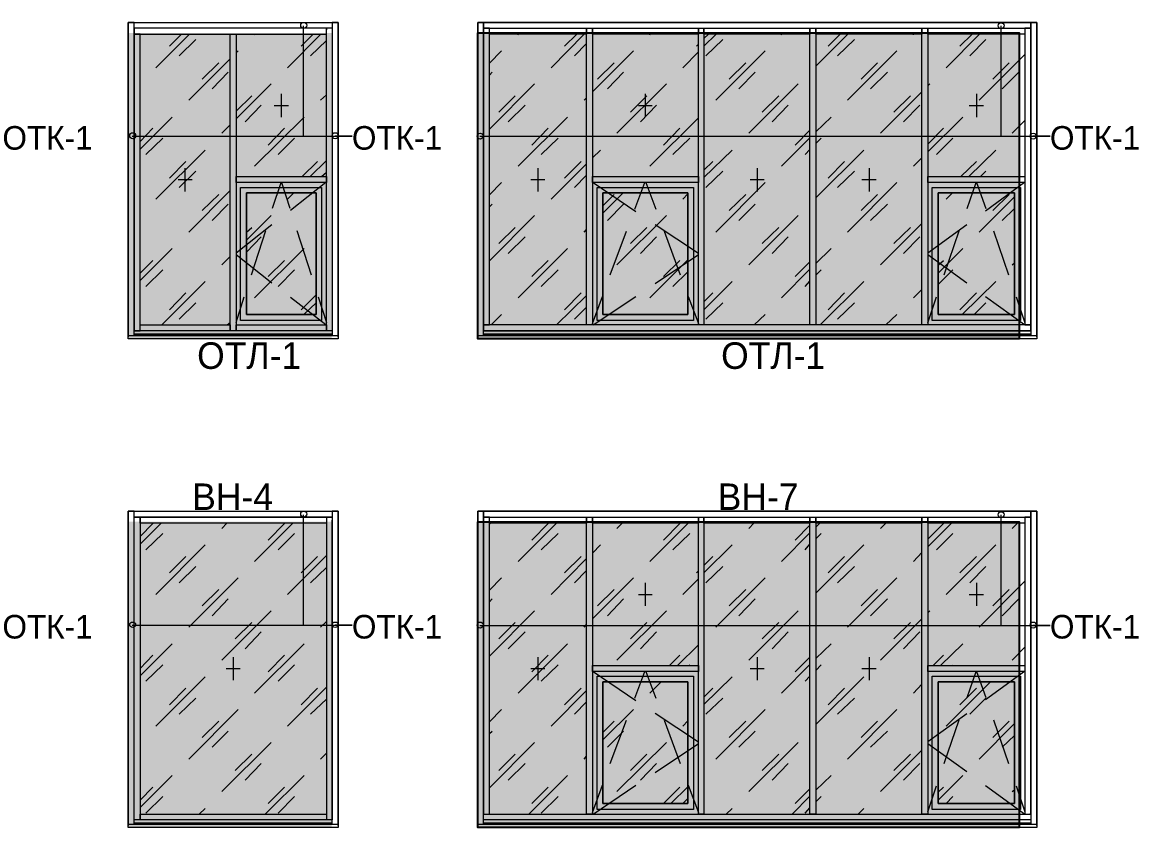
# Model space of a CAD drawing. Header units: millimetres. Extents: x 2294 to 908349, y -83289 to 219220.
# Drawn here: x 357830 to 367756, y 72010 to 79153 of the extents above; entities that cross this region are included whole.
import ezdxf

# ---------------------------------------------------------------- set-up
doc = ezdxf.new("R2010")
doc.units = ezdxf.units.MM
doc.layers.add('PDF _Геометрия', color=7, linetype='Continuous')
doc.layers.add('PDF _Текст', color=7, linetype='Continuous')

msp = doc.modelspace()

# ---------------------------------------------------------------- hatches: boundary and pattern name
at = {"transparency": 33554551}
h = msp.add_hatch(color=3, dxfattribs=at)
h.dxf.hatch_style = 1
h.paths.add_polyline_path([(358773.3, 79059.6), (360572.4, 79059.6), (360572.4, 76346.2), (358773.3, 76346.2)])
h = msp.add_hatch(color=3, dxfattribs=at)
h.dxf.hatch_style = 1
h.paths.add_polyline_path([(361868.4, 79059.6), (366668.7, 79059.6), (366668.7, 76346.2), (361868.4, 76346.2)])
h = msp.add_hatch(color=3, dxfattribs=at)
h.dxf.hatch_style = 1
h.paths.add_polyline_path([(358773.3, 74723), (360572.4, 74723), (360572.4, 72009.6), (358773.3, 72009.6)])
h = msp.add_hatch(color=3, dxfattribs=at)
h.dxf.hatch_style = 1
h.paths.add_polyline_path([(361868.4, 74723), (366668.7, 74723), (366668.7, 72009.6), (361868.4, 72009.6)])

# ---------------------------------------------------------------- linework, layer by layer
for points in [[(361868.4, 79059.6), (366668.7, 79059.6), (366668.7, 76346.2), (361868.4, 76346.2)], [(361868.4, 74723), (366668.7, 74723), (366668.7, 72009.6), (361868.4, 72009.6)]]:
    msp.add_lwpolyline(points, close=True)
at = {"layer": 'PDF _Геометрия', "lineweight": 9}
for points in [[(358821.4, 76372.5), (358821.4, 76442.4), (358821.4, 77758.3), (358821.4, 76416.2), (358873.9, 76416.2), (358873.9, 77758.3), (358873.9, 79047.9), (358821.4, 79047.9), (358821.4, 77758.3), (358821.4, 79074.1), (358821.4, 79152.8), (358768.9, 79152.8), (358768.9, 79074.1), (358768.9, 77758.3), (358768.9, 76442.4), (358768.9, 76363.7), (358768.9, 79152.8), (360631.2, 79152.8), (360631.2, 76363.7), (360631.2, 76442.4), (360631.2, 77758.3), (360631.2, 79074.1), (360631.2, 79152.8), (360578.8, 79152.8), (360578.8, 79074.1), (360578.8, 77758.3), (360578.8, 76416.2), (360526.3, 76416.2), (360526.3, 77758.3), (360526.3, 79074.1)], [(360320.9, 79122.2), (360320.9, 78142.9), (360753.6, 78142.9), (360605, 78142.9)], [(361920.8, 76372.5), (361920.8, 76442.4), (361920.8, 77758.3), (361920.8, 79074.1), (361920.8, 79152.8), (361920.8, 79100.3), (361920.8, 77758.3), (361920.8, 76468.6), (361973.3, 76468.6), (361973.3, 77758.3), (361973.3, 79100.3), (361920.8, 79100.3), (361947.1, 79100.3), (362860.7, 79100.3), (363848.7, 79100.3), (364841.1, 79100.3), (365833.4, 79100.3), (366747.1, 79100.3), (366773.3, 79100.3), (366773.3, 79152.8), (366747.1, 79152.8), (365833.4, 79152.8), (364841.1, 79152.8), (363848.7, 79152.8), (362860.7, 79152.8), (361947.1, 79152.8), (361920.8, 79152.8), (361868.4, 79152.8), (361868.4, 79074.1), (361868.4, 77758.3), (361868.4, 76442.4), (361868.4, 76363.7), (361868.4, 79152.8), (366825.8, 79152.8), (366825.8, 76363.7), (366825.8, 76442.4), (366825.8, 77758.3), (366825.8, 79074.1), (366825.8, 79152.8), (366773.3, 79152.8), (366773.3, 79074.1), (366773.3, 77758.3), (366773.3, 79100.3), (366720.8, 79100.3), (366720.8, 77758.3), (366720.8, 76468.6), (366773.3, 76468.6), (366747.1, 76468.6), (365833.4, 76468.6), (364841.1, 76468.6), (363848.7, 76468.6), (362860.7, 76468.6), (361947.1, 76468.6), (361920.8, 76468.6), (361920.8, 76416.2), (361947.1, 76416.2), (362860.7, 76416.2), (363848.7, 76416.2), (364841.1, 76416.2), (365833.4, 76416.2), (366747.1, 76416.2), (366773.3, 76416.2), (366773.3, 76468.6), (366773.3, 77758.3), (366773.3, 76442.4), (366773.3, 76372.5)], [(366506.6, 79122.2), (366506.6, 78142.9), (366943.8, 78142.9), (366790.8, 78142.9)], [(359013.7, 78750.6), (359311, 79047.9)], [(359136.2, 78942.9), (359241.1, 79047.9)], [(359888.1, 79043.5), (359892.4, 79047.9)], [(360181, 78750.6), (360478.2, 79047.9)], [(360303.4, 78942.9), (360408.3, 79047.9)], [(360526.3, 79100.3), (360526.3, 79087.2)], [(360578.8, 79074.1), (360578.8, 77758.3), (360578.8, 76442.4), (360578.8, 76372.5)], [(362226.9, 79043.5), (362231.2, 79047.9)], [(362519.8, 78750.6), (362812.6, 79047.9)], [(362637.8, 78942.9), (362747.1, 79047.9)], [(363394.1, 79043.5), (363398.4, 79047.9)], [(363874.9, 78942.9), (363984.2, 79047.9)], [(363874.9, 79008.5), (363914.3, 79047.9)], [(364561.3, 79043.5), (364565.6, 79047.9)], [(364867.3, 78763.7), (365151.4, 79047.9)], [(364976.6, 78942.9), (365081.5, 79047.9)], [(365732.9, 79043.5), (365732.9, 79047.9)], [(366021.4, 78750.6), (366318.6, 79047.9)], [(366143.8, 78942.9), (366253.1, 79047.9)], [(359219.2, 78855.5), (359367.8, 78999.8)], [(360386.4, 78855.5), (360526.3, 78991)], [(362725.2, 78855.5), (362834.5, 78964.8)], [(363809.4, 78942.9), (363826.9, 78960.4)], [(363892.4, 78855.5), (364041.1, 78999.8)], [(365059.6, 78855.5), (365208.3, 78999.8)], [(366231.2, 78855.5), (366375.5, 78999.8)], [(359306.6, 78462.1), (359673.9, 78829.3)], [(359726.3, 78881.7), (359743.8, 78899.2)], [(361973.3, 78789.9), (362078.2, 78899.2)], [(362887, 78536.4), (363249.8, 78899.2)], [(363687, 78750.6), (363826.9, 78890.5)], [(363979.9, 78462.1), (364417, 78899.2)], [(365147.1, 78462.1), (365584.2, 78899.2)], [(366314.3, 78462.1), (366720.8, 78868.6)], [(359424.7, 78650.1), (359573.3, 78794.3)], [(359512.1, 78562.6), (359656.4, 78711.3)], [(361973.3, 78685), (361995.2, 78711.3)], [(362930.7, 78650.1), (363079.3, 78794.3)], [(363018.1, 78562.6), (363162.4, 78711.3)], [(364097.9, 78650.1), (364246.5, 78794.3)], [(364185.3, 78562.6), (364329.6, 78711.3)], [(365269.5, 78650.1), (365413.7, 78794.3)], [(365352.5, 78562.6), (365501.2, 78711.3)], [(366436.7, 78650.1), (366580.9, 78794.3)], [(366519.7, 78562.6), (366668.4, 78711.3)], [(359726.3, 78296), (360036.7, 78606.3)], [(360124.1, 78518.9), (360124.1, 78313.4)], [(361973.3, 78204.2), (362371.1, 78606.3)], [(363101.2, 78169.2), (363542.7, 78606.3)], [(363354.7, 78518.9), (363354.7, 78313.4)], [(364272.8, 78169.2), (364709.9, 78606.3)], [(365440, 78169.2), (365807.2, 78536.4)], [(365859.6, 78588.9), (365877.1, 78606.3)], [(366292.4, 78518.9), (366292.4, 78313.4)], [(359726.3, 78365.9), (359866.2, 78501.4)], [(359805, 78269.7), (359949.3, 78418.4)], [(360062.9, 78414), (360189.7, 78414)], [(360473.9, 78462.1), (360526.3, 78510.2)], [(362056.4, 78357.2), (362200.6, 78501.4)], [(362139.4, 78269.7), (362288.1, 78418.4)], [(362812.6, 78462.1), (362834.5, 78483.9)], [(363223.6, 78357.2), (363367.8, 78501.4)], [(363293.5, 78414), (363415.9, 78414)], [(363311, 78269.7), (363455.3, 78418.4)], [(364390.8, 78357.2), (364539.4, 78501.4)], [(364478.2, 78269.7), (364622.5, 78418.4)], [(365558, 78357.2), (365706.6, 78501.4)], [(365645.4, 78269.7), (365789.7, 78418.4)], [(366226.8, 78414), (366353.6, 78414)], [(358873.9, 78029.3), (359158, 78313.4)], [(359599.5, 78169.2), (359673.9, 78243.5)], [(359888.1, 77876.3), (360329.6, 78313.4)], [(362226.9, 77876.3), (362664, 78313.4)], [(363394.1, 77876.3), (363826.9, 78304.7)], [(364867.3, 78182.3), (365002.8, 78313.4)], [(365859.6, 78003.1), (366170, 78313.4)], [(366607.2, 78169.2), (366720.8, 78282.8)], [(358803.9, 78142.9), (360753.6, 78142.9)], [(358873.9, 78094.9), (358987.5, 78212.9)], [(358926.3, 77981.2), (359075, 78125.5)], [(360010.5, 78064.3), (360154.7, 78212.9)], [(360097.9, 77981.2), (360242.2, 78125.5)], [(361885.9, 78142.9), (366943.8, 78142.9)], [(362349.3, 78064.3), (362493.5, 78212.9)], [(362432.3, 77981.2), (362581, 78125.5)], [(363516.5, 78064.3), (363660.7, 78212.9)], [(363599.5, 77981.2), (363748.2, 78125.5)], [(364561.3, 77876.3), (364814.8, 78129.8)], [(364683.7, 78064.3), (364814.8, 78195.4)], [(364867.3, 78077.4), (364915.4, 78125.5)], [(365859.6, 78073), (365999.5, 78212.9)], [(365938.3, 77981.2), (366082.6, 78125.5)], [(359013.7, 77583.4), (359450.9, 78020.5)], [(362887, 77950.6), (362956.9, 78020.5)], [(363874.9, 77775.7), (364124.1, 78020.5)], [(364771.1, 77981.2), (364814.8, 78024.9)], [(364867.3, 77596.5), (365291.3, 78020.5)], [(366222.5, 77784.5), (366462.9, 78020.5)], [(359136.2, 77771.4), (359280.4, 77920)], [(360312.1, 77784.5), (360447.6, 77920)], [(360382.1, 77784.5), (360526.3, 77928.7)], [(362637.8, 77771.4), (362786.4, 77920)], [(363874.9, 77841.3), (363953.6, 77920)], [(364976.6, 77771.4), (365120.8, 77920)], [(365732.9, 77876.3), (365807.2, 77950.6)], [(366152.5, 77784.5), (366292.4, 77920)], [(359219.2, 77688.3), (359367.8, 77832.6)], [(359271.7, 77858.8), (359271.7, 77653.3)], [(360482.6, 77784.5), (360526.3, 77823.8)], [(362401.7, 77858.8), (362401.7, 77653.3)], [(362519.8, 77583.4), (362834.5, 77898.1)], [(363892.4, 77688.3), (364041.1, 77832.6)], [(364347.1, 77858.8), (364347.1, 77653.3)], [(365059.6, 77688.3), (365208.3, 77832.6)], [(365339.4, 77858.8), (365339.4, 77653.3)], [(366327.4, 77784.5), (366375.5, 77832.6)], [(359210.5, 77758.3), (359337.2, 77758.3)], [(360049.8, 77504.7), (360124.1, 77732)], [(360128.5, 77732), (360202.8, 77504.7)], [(360521.9, 77732), (360207.2, 77482.8)], [(361973.3, 77622.7), (362078.2, 77732)], [(362340.5, 77758.3), (362462.9, 77758.3)], [(362725.2, 77688.3), (362834.5, 77797.6)], [(362891.3, 77732), (363271.7, 77474.1)], [(363262.9, 77496), (363350.4, 77732)], [(363359.1, 77732), (363446.5, 77496)], [(363818.1, 77784.5), (363826.9, 77788.9)], [(363979.9, 77290.5), (364417, 77732)], [(364285.9, 77758.3), (364408.3, 77758.3)], [(365147.1, 77290.5), (365584.2, 77732)], [(365273.8, 77758.3), (365400.6, 77758.3)], [(366209.4, 77500.3), (366288, 77732)], [(366292.4, 77732), (366375.5, 77500.3)], [(366716.5, 77732), (366371.1, 77478.5)], [(359306.6, 77290.5), (359673.9, 77662.1)], [(359424.7, 77482.8), (359573.3, 77627.1)], [(360181, 77583.4), (360237.8, 77640.2)], [(362978.8, 77461), (363158, 77640.2)], [(362978.8, 77526.6), (363079.3, 77627.1)], [(363687, 77583.4), (363730.7, 77631.5)], [(364097.9, 77482.8), (364246.5, 77627.1)], [(365269.5, 77482.8), (365413.7, 77627.1)], [(366021.4, 77583.4), (366078.2, 77640.2)], [(366436.7, 77482.8), (366580.9, 77627.1)], [(359512.1, 77395.4), (359656.4, 77539.7)], [(361973.3, 77517.8), (361995.2, 77539.7)], [(363018.1, 77395.4), (363162.4, 77539.7)], [(364185.3, 77395.4), (364329.6, 77539.7)], [(365352.5, 77395.4), (365501.2, 77539.7)], [(366314.3, 77290.5), (366629, 77605.2)], [(359818.1, 77220.5), (360036.7, 77439.1)], [(361973.3, 77036.9), (362371.1, 77439.1)], [(363101.2, 77002), (363542.7, 77439.1)], [(364272.8, 77002), (364709.9, 77439.1)], [(366519.7, 77395.4), (366629, 77500.3)], [(360041.1, 77356.1), (359726.3, 77106.9)], [(359818.1, 77290.5), (359866.2, 77334.2)], [(362056.4, 77189.9), (362200.6, 77334.2)], [(363223.6, 77189.9), (363367.8, 77334.2)], [(363442.2, 77360.4), (363826.9, 77106.9)], [(364390.8, 77189.9), (364539.4, 77334.2)], [(365440, 77002), (365807.2, 77369.2)], [(365558, 77189.9), (365706.6, 77334.2)], [(366205, 77356.1), (365859.6, 77106.9)], [(359818.1, 77115.6), (359949.3, 77251.1)], [(359861.8, 76914.5), (359988.6, 77308)], [(360264, 77308), (360390.8, 76914.5)], [(362139.4, 77102.5), (362288.1, 77251.1)], [(362812.6, 77290.5), (362834.5, 77316.7)], [(363044.3, 76914.5), (363188.6, 77299.2)], [(363311, 77102.5), (363455.3, 77251.1)], [(363520.8, 77299.2), (363665.1, 76914.5)], [(364478.2, 77102.5), (364622.5, 77251.1)], [(365645.4, 77102.5), (365789.7, 77251.1)], [(366003.9, 76914.5), (366139.4, 77303.6)], [(366441.1, 77303.6), (366576.6, 76914.5)], [(358873.9, 76862.1), (359158, 77146.2)], [(359888.1, 76709.1), (360329.6, 77146.2)], [(362226.9, 76709.1), (362664, 77146.2)], [(364867.3, 77015.1), (365002.8, 77146.2)], [(365951.4, 76927.7), (366170, 77146.2)], [(358873.9, 76927.7), (358987.5, 77041.3)], [(359599.5, 77002), (359673.9, 77076.3)], [(360041.1, 76840.2), (359726.3, 77089.4)], [(360010.5, 76897.1), (360154.7, 77041.3)], [(362349.3, 76897.1), (362493.5, 77041.3)], [(363394.1, 76709.1), (363730.7, 77045.7)], [(363442.2, 76835.8), (363826.9, 77093.8)], [(363516.5, 76897.1), (363660.7, 77041.3)], [(364683.7, 76897.1), (364814.8, 77028.2)], [(366205, 76840.2), (365859.6, 77089.4)], [(365951.4, 76997.6), (365999.5, 77041.3)], [(358926.3, 76809.6), (359075, 76958.3)], [(360097.9, 76809.6), (360242.2, 76958.3)], [(362432.3, 76809.6), (362581, 76958.3)], [(363599.5, 76809.6), (363730.7, 76940.8)], [(364561.3, 76709.1), (364814.8, 76962.6)], [(364867.3, 76910.2), (364915.4, 76958.3)], [(365951.4, 76827.1), (366082.6, 76958.3)], [(366607.2, 77002), (366629, 77019.5)], [(359066.2, 76468.6), (359450.9, 76853.3)], [(363874.9, 76604.2), (364124.1, 76853.3)], [(364771.1, 76809.6), (364814.8, 76857.7)], [(364906.6, 76468.6), (365291.3, 76853.3)], [(366165.6, 76560.4), (366462.9, 76853.3)], [(359136.2, 76604.2), (359280.4, 76752.8)], [(360303.4, 76604.2), (360434.5, 76735.3)], [(362567.8, 76468.6), (362834.5, 76730.9)], [(362637.8, 76604.2), (362786.4, 76752.8)], [(363874.9, 76674.1), (363953.6, 76752.8)], [(364976.6, 76604.2), (365120.8, 76752.8)], [(365732.9, 76709.1), (365807.2, 76783.4)], [(366143.8, 76604.2), (366292.4, 76752.8)], [(359219.2, 76521.1), (359367.8, 76665.4)], [(359726.3, 76490.5), (359796.3, 76717.8)], [(360521.9, 76468.6), (360207.2, 76713.4)], [(360325.2, 76560.4), (360434.5, 76665.4)], [(360452, 76717.8), (360526.3, 76490.5)], [(362887, 76481.8), (362974.4, 76722.2)], [(362891.3, 76468.6), (363271.7, 76722.2)], [(363735, 76722.2), (363826.9, 76481.8)], [(363892.4, 76521.1), (364041.1, 76665.4)], [(365059.6, 76521.1), (365208.3, 76665.4)], [(365859.6, 76486.1), (365938.3, 76717.8)], [(366270.6, 76560.4), (366375.5, 76665.4)], [(366716.5, 76468.6), (366371.1, 76717.8)], [(366642.1, 76717.8), (366720.8, 76486.1)], [(360430.1, 76560.4), (360434.5, 76564.8)], [(361986.4, 76468.6), (362078.2, 76560.4)], [(362725.2, 76521.1), (362834.5, 76626)], [(363245.4, 76560.4), (363249.8, 76560.4)], [(364320.8, 76468.6), (364417, 76560.4)], [(365488.1, 76468.6), (365584.2, 76560.4)], [(359647.6, 76468.6), (359673.9, 76490.5)], [(360631.2, 76376.8), (360631.2, 76372.5), (358768.9, 76372.5), (358768.9, 76376.8)], [(360631.2, 76372.5), (360631.2, 76346.2), (358768.9, 76346.2), (358768.9, 76372.5)], [(358768.9, 76350.6), (358768.9, 76355)], [(360578.8, 76416.2), (358821.4, 76416.2)], [(360578.8, 76385.6), (358821.4, 76385.6), (360578.8, 76385.6)], [(360578.8, 76385.6), (358821.4, 76385.6)], [(360631.2, 76355), (360631.2, 76350.6)], [(366825.8, 76376.8), (366825.8, 76372.5), (361868.4, 76372.5), (361868.4, 76376.8)], [(366825.8, 76372.5), (366825.8, 76346.2), (361868.4, 76346.2), (361868.4, 76372.5)], [(361868.4, 76350.6), (361868.4, 76355)], [(366773.3, 76416.2), (361920.8, 76416.2)], [(366773.3, 76385.6), (361920.8, 76385.6), (366773.3, 76385.6)], [(366773.3, 76385.6), (361920.8, 76385.6)], [(366825.8, 76355), (366825.8, 76350.6)], [(358821.4, 72035.9), (358821.4, 72105.8), (358821.4, 74737.5), (358821.4, 74816.2), (358768.9, 74816.2), (358768.9, 74737.5), (358768.9, 72105.8), (358768.9, 72027.1), (358768.9, 74816.2), (360631.2, 74816.2), (360631.2, 72027.1), (360631.2, 72105.8), (360631.2, 74737.5), (360631.2, 74816.2), (360578.8, 74816.2), (360578.8, 74737.5)], [(360578.8, 72079.6), (358821.4, 72079.6), (358821.4, 74737.5), (358821.4, 74763.7), (358873.9, 74763.7), (358873.9, 74737.5), (358873.9, 72079.6), (358821.4, 72079.6)], [(360320.9, 74785.6), (360320.9, 73806.3), (360753.6, 73806.3), (360605, 73806.3)], [(360526.3, 74763.7), (360578.8, 74763.7)], [(360526.3, 74763.7), (360526.3, 74737.5)], [(361920.8, 72035.9), (361920.8, 72105.8), (361920.8, 73421.6), (361920.8, 74737.5), (361920.8, 74816.2), (361920.8, 74763.7), (361920.8, 73421.6), (361920.8, 72127.7), (361973.3, 72127.7), (361973.3, 73421.6), (361973.3, 74763.7), (361920.8, 74763.7), (361947.1, 74763.7), (362860.7, 74763.7), (363848.7, 74763.7), (364841.1, 74763.7), (365833.4, 74763.7), (366747.1, 74763.7), (366773.3, 74763.7), (366773.3, 74816.2), (366747.1, 74816.2), (365833.4, 74816.2), (364841.1, 74816.2), (363848.7, 74816.2), (362860.7, 74816.2), (361947.1, 74816.2), (361920.8, 74816.2), (361868.4, 74816.2), (361868.4, 74737.5), (361868.4, 73421.6), (361868.4, 72105.8), (361868.4, 72027.1), (361868.4, 74816.2), (366825.8, 74816.2), (366825.8, 72027.1), (366825.8, 72105.8), (366825.8, 73421.6), (366825.8, 74737.5), (366825.8, 74816.2), (366773.3, 74816.2), (366773.3, 74737.5), (366773.3, 73421.6), (366773.3, 74763.7), (366720.8, 74763.7), (366720.8, 73421.6), (366720.8, 72127.7), (366773.3, 72127.7), (366773.3, 73421.6), (366773.3, 72105.8), (366773.3, 72035.9)], [(366506.6, 74785.6), (366506.6, 73802), (366943.8, 73802), (366790.8, 73802)], [(358873.9, 74523.3), (359061.8, 74711.3)], [(358873.9, 74593.2), (358987.5, 74706.9)], [(359599.5, 74663.2), (359643.3, 74711.3)], [(359888.1, 74370.3), (360229, 74711.3)], [(360010.5, 74558.3), (360154.7, 74706.9)], [(360526.3, 74737.5), (360526.3, 72079.6)], [(360578.8, 72035.9), (360578.8, 72105.8), (360578.8, 74737.5), (360578.8, 72079.6)], [(361973.3, 74702.5), (361982, 74711.3)], [(362226.9, 74370.3), (362567.8, 74711.3)], [(362349.3, 74558.3), (362493.5, 74706.9)], [(363101.2, 74663.2), (363149.3, 74711.3)], [(363394.1, 74370.3), (363735, 74711.3)], [(363516.5, 74558.3), (363660.7, 74706.9)], [(364272.8, 74663.2), (364316.5, 74711.3)], [(364683.7, 74558.3), (364814.8, 74693.8)], [(364867.3, 74676.3), (364902.3, 74711.3)], [(365440, 74663.2), (365488.1, 74711.3)], [(365859.6, 74501.4), (366069.5, 74711.3)], [(365859.6, 74567), (365999.5, 74706.9)], [(366607.2, 74663.2), (366655.3, 74711.3)], [(358926.3, 74475.2), (359075, 74619.5)], [(360097.9, 74475.2), (360242.2, 74619.5)], [(362432.3, 74475.2), (362581, 74619.5)], [(363599.5, 74475.2), (363748.2, 74619.5)], [(364561.3, 74370.3), (364814.8, 74623.8)], [(364867.3, 74571.4), (364915.4, 74619.5)], [(365938.3, 74475.2), (366082.6, 74619.5)], [(359013.7, 74077.4), (359450.9, 74518.9)], [(362887, 74444.6), (362956.9, 74518.9)], [(363874.9, 74269.7), (364124.1, 74518.9)], [(364771.1, 74475.2), (364814.8, 74523.3)], [(364867.3, 74090.5), (365291.3, 74518.9)], [(365732.9, 74370.3), (365807.2, 74449)], [(366021.4, 74077.4), (366462.9, 74518.9)], [(359136.2, 74269.7), (359280.4, 74414)], [(360181, 74077.4), (360526.3, 74422.7)], [(360303.4, 74269.7), (360447.6, 74414)], [(362519.8, 74077.4), (362834.5, 74396.5)], [(362637.8, 74269.7), (362786.4, 74414)], [(363874.9, 74335.3), (363953.6, 74414)], [(364976.6, 74269.7), (365120.8, 74414)], [(366143.8, 74269.7), (366292.4, 74414)], [(359219.2, 74182.3), (359367.8, 74326.6)], [(360386.4, 74182.3), (360526.3, 74317.8)], [(362725.2, 74182.3), (362834.5, 74291.6)], [(363809.4, 74269.7), (363826.9, 74287.2)], [(363892.4, 74182.3), (364041.1, 74326.6)], [(365059.6, 74182.3), (365208.3, 74326.6)], [(366231.2, 74182.3), (366375.5, 74326.6)], [(359306.6, 73788.9), (359743.8, 74226)], [(361973.3, 74116.7), (362078.2, 74226)], [(362887, 73863.2), (363249.8, 74226)], [(363354.7, 74182.3), (363354.7, 73976.8)], [(363687, 74077.4), (363826.9, 74217.3)], [(363979.9, 73788.9), (364417, 74226)], [(365147.1, 73788.9), (365584.2, 74226)], [(366292.4, 74182.3), (366292.4, 73976.8)], [(366314.3, 73788.9), (366720.8, 74195.4)], [(359424.7, 73976.8), (359573.3, 74121.1)], [(362930.7, 73976.8), (363079.3, 74121.1)], [(363293.5, 74077.4), (363415.9, 74077.4)], [(364097.9, 73976.8), (364246.5, 74121.1)], [(365269.5, 73976.8), (365413.7, 74121.1)], [(366226.8, 74077.4), (366353.6, 74077.4)], [(366436.7, 73976.8), (366580.9, 74121.1)], [(359512.1, 73889.4), (359656.4, 74038)], [(361973.3, 74011.8), (361995.2, 74038)], [(363018.1, 73889.4), (363162.4, 74038)], [(364185.3, 73889.4), (364329.6, 74038)], [(365352.5, 73889.4), (365501.2, 74038)], [(366519.7, 73889.4), (366668.4, 74038)], [(359599.5, 73496), (360036.7, 73933.1)], [(361973.3, 73530.9), (362371.1, 73933.1)], [(363101.2, 73496), (363542.7, 73933.1)], [(364272.8, 73496), (364709.9, 73933.1)], [(365440, 73496), (365807.2, 73863.2)], [(365859.6, 73915.6), (365877.1, 73933.1)], [(358803.9, 73806.3), (360753.6, 73806.3)], [(359717.6, 73683.9), (359866.2, 73828.2)], [(360473.9, 73788.9), (360526.3, 73836.9)], [(361885.9, 73802), (366943.8, 73802)], [(362056.4, 73683.9), (362200.6, 73828.2)], [(362812.6, 73788.9), (362834.5, 73810.7)], [(363223.6, 73683.9), (363367.8, 73828.2)], [(364390.8, 73683.9), (364539.4, 73828.2)], [(365558, 73683.9), (365706.6, 73828.2)], [(359805, 73596.5), (359949.3, 73745.1)], [(362139.4, 73596.5), (362288.1, 73745.1)], [(363311, 73596.5), (363455.3, 73745.1)], [(364478.2, 73596.5), (364622.5, 73745.1)], [(365645.4, 73596.5), (365789.7, 73745.1)], [(358873.9, 73356.1), (359158, 73640.2)], [(359888.1, 73203.1), (360329.6, 73640.2)], [(362226.9, 73203.1), (362664, 73640.2)], [(363638.9, 73447.9), (363826.9, 73631.5)], [(364867.3, 73509.1), (365002.8, 73640.2)], [(365973.3, 73447.9), (366170, 73640.2)], [(366607.2, 73496), (366720.8, 73609.6)], [(358873.9, 73421.6), (358987.5, 73539.7)], [(358926.3, 73308), (359075, 73452.3)], [(359700.1, 73522.2), (359700.1, 73316.7)], [(360010.5, 73391), (360154.7, 73539.7)], [(360097.9, 73308), (360242.2, 73452.3)], [(362349.3, 73391), (362493.5, 73539.7)], [(362401.7, 73522.2), (362401.7, 73316.7)], [(362432.3, 73308), (362581, 73452.3)], [(363568.9, 73447.9), (363660.7, 73539.7)], [(363739.4, 73447.9), (363748.2, 73452.3)], [(364347.1, 73522.2), (364347.1, 73316.7)], [(364561.3, 73203.1), (364814.8, 73456.6)], [(364683.7, 73391), (364814.8, 73522.2)], [(364867.3, 73404.2), (364915.4, 73452.3)], [(365339.4, 73522.2), (365339.4, 73316.7)], [(365907.7, 73447.9), (365999.5, 73539.7)], [(366078.2, 73447.9), (366082.6, 73452.3)], [(359638.9, 73421.6), (359761.3, 73421.6)], [(362340.5, 73421.6), (362462.9, 73421.6)], [(362891.3, 73395.4), (363271.7, 73137.5)], [(363262.9, 73159.4), (363350.4, 73395.4)], [(363359.1, 73395.4), (363446.5, 73159.4)], [(364285.9, 73421.6), (364408.3, 73421.6)], [(364771.1, 73308), (364814.8, 73351.7)], [(365273.8, 73421.6), (365400.6, 73421.6)], [(366209.4, 73163.7), (366288, 73395.4)], [(366292.4, 73395.4), (366375.5, 73163.7)], [(366716.5, 73395.4), (366371.1, 73141.9)], [(359013.7, 72910.2), (359450.9, 73347.3)], [(360181, 72910.2), (360526.3, 73255.5)], [(363394.1, 73203.1), (363494.6, 73303.6)], [(363874.9, 73102.5), (364124.1, 73347.3)], [(364867.3, 72923.3), (365291.3, 73347.3)], [(365732.9, 73203.1), (365807.2, 73281.8)], [(366021.4, 72910.2), (366414.8, 73303.6)], [(359136.2, 73098.2), (359280.4, 73246.8)], [(359219.2, 73015.1), (359367.8, 73159.4)], [(360303.4, 73098.2), (360447.6, 73246.8)], [(362519.8, 72910.2), (362834.5, 73224.9)], [(362637.8, 73098.2), (362786.4, 73246.8)], [(363874.9, 73168.1), (363953.6, 73246.8)], [(363892.4, 73015.1), (364041.1, 73159.4)], [(364976.6, 73098.2), (365120.8, 73246.8)], [(365059.6, 73015.1), (365208.3, 73159.4)], [(366143.8, 73098.2), (366292.4, 73246.8)], [(366231.2, 73015.1), (366375.5, 73159.4)], [(359306.6, 72617.3), (359743.8, 73058.8)], [(360386.4, 73015.1), (360526.3, 73150.6)], [(361973.3, 72949.5), (362078.2, 73058.8)], [(362725.2, 73015.1), (362834.5, 73124.4)], [(362978.8, 72787.8), (363249.8, 73058.8)], [(363979.9, 72617.3), (364417, 73058.8)], [(365147.1, 72617.3), (365584.2, 73058.8)], [(363044.3, 72577.9), (363188.6, 72962.6)], [(363442.2, 73023.8), (363826.9, 72770.3)], [(363520.8, 72962.6), (363665.1, 72577.9)], [(363687, 72910.2), (363730.7, 72958.3)], [(366205, 73019.5), (365859.6, 72770.3)], [(366003.9, 72577.9), (366139.4, 72967)], [(366441.1, 72967), (366576.6, 72577.9)], [(359424.7, 72809.6), (359573.3, 72953.9)], [(359512.1, 72722.2), (359656.4, 72866.5)], [(361973.3, 72844.6), (361995.2, 72866.5)], [(362978.8, 72853.3), (363079.3, 72953.9)], [(363018.1, 72722.2), (363162.4, 72866.5)], [(364097.9, 72809.6), (364246.5, 72953.9)], [(364185.3, 72722.2), (364329.6, 72866.5)], [(365269.5, 72809.6), (365413.7, 72953.9)], [(365352.5, 72722.2), (365501.2, 72866.5)], [(366314.3, 72617.3), (366629, 72932)], [(366436.7, 72809.6), (366580.9, 72953.9)], [(359599.5, 72328.8), (360036.7, 72765.9)], [(361973.3, 72363.7), (362371.1, 72765.9)], [(363101.2, 72328.8), (363542.7, 72765.9)], [(363442.2, 72499.2), (363826.9, 72757.2)], [(364272.8, 72328.8), (364709.9, 72765.9)], [(366519.7, 72722.2), (366629, 72827.1)], [(359717.6, 72516.7), (359866.2, 72661)], [(360473.9, 72617.3), (360526.3, 72669.7)], [(362056.4, 72516.7), (362200.6, 72661)], [(363223.6, 72516.7), (363367.8, 72661)], [(364390.8, 72516.7), (364539.4, 72661)], [(365440, 72328.8), (365807.2, 72696)], [(365558, 72516.7), (365706.6, 72661)], [(366205, 72503.6), (365859.6, 72752.8)], [(359805, 72429.3), (359949.3, 72577.9)], [(362139.4, 72429.3), (362288.1, 72577.9)], [(362812.6, 72617.3), (362834.5, 72643.5)], [(363311, 72429.3), (363455.3, 72577.9)], [(364478.2, 72429.3), (364622.5, 72577.9)], [(365645.4, 72429.3), (365789.7, 72577.9)], [(358873.9, 72188.9), (359158, 72473)], [(359984.2, 72127.7), (360329.6, 72473)], [(362323, 72127.7), (362664, 72473)], [(364867.3, 72341.9), (365002.8, 72473)], [(365951.4, 72254.4), (366170, 72473)], [(358873.9, 72254.4), (358987.5, 72368.1)], [(360010.5, 72223.8), (360154.7, 72368.1)], [(362349.3, 72223.8), (362493.5, 72368.1)], [(362887, 72145.1), (362974.4, 72385.6)], [(362891.3, 72127.7), (363271.7, 72385.6)], [(363516.5, 72223.8), (363660.7, 72368.1)], [(363582, 72223.8), (363730.7, 72372.5)], [(363735, 72385.6), (363826.9, 72145.1)], [(365859.6, 72149.5), (365938.3, 72381.2)], [(365951.4, 72324.4), (365999.5, 72368.1)], [(366716.5, 72127.7), (366371.1, 72381.2)], [(366642.1, 72381.2), (366720.8, 72149.5)], [(358926.3, 72136.4), (359075, 72285)], [(360097.9, 72136.4), (360242.2, 72285)], [(362432.3, 72136.4), (362581, 72285)], [(363687, 72223.8), (363730.7, 72267.6)], [(364657.5, 72127.7), (364814.8, 72289.4)], [(364683.7, 72223.8), (364814.8, 72355)], [(364867.3, 72237), (364915.4, 72285)], [(366021.4, 72223.8), (366082.6, 72285)], [(366607.2, 72328.8), (366629, 72346.2)], [(359398.4, 72127.7), (359450.9, 72180.1)], [(364071.7, 72127.7), (364124.1, 72180.1)], [(364771.1, 72136.4), (364814.8, 72184.5)], [(365243.2, 72127.7), (365291.3, 72180.1)], [(360578.8, 72079.6), (360526.3, 72079.6)], [(366747.1, 72079.6), (365833.4, 72079.6), (364841.1, 72079.6), (363848.7, 72079.6), (362860.7, 72079.6), (361947.1, 72079.6), (361920.8, 72079.6), (361920.8, 72127.7), (361947.1, 72127.7), (362860.7, 72127.7), (363848.7, 72127.7), (364841.1, 72127.7), (365833.4, 72127.7), (366747.1, 72127.7)], [(366773.3, 72079.6), (361920.8, 72079.6)], [(366773.3, 72127.7), (366764.6, 72127.7)], [(360631.2, 72040.2), (360631.2, 72035.9), (358768.9, 72035.9), (358768.9, 72040.2)], [(360631.2, 72035.9), (360631.2, 72009.6), (358768.9, 72009.6), (358768.9, 72035.9)], [(358768.9, 72014), (358768.9, 72018.4)], [(360578.8, 72049), (358821.4, 72049), (360578.8, 72049)], [(360578.8, 72049), (358821.4, 72049)], [(360631.2, 72018.4), (360631.2, 72014)], [(366825.8, 72040.2), (366825.8, 72035.9), (361868.4, 72035.9), (361868.4, 72040.2)], [(366825.8, 72035.9), (366825.8, 72009.6), (361868.4, 72009.6), (361868.4, 72035.9)], [(361868.4, 72014), (361868.4, 72018.4)], [(366773.3, 72049), (361920.8, 72049), (366773.3, 72049)], [(366773.3, 72049), (361920.8, 72049)], [(366825.8, 72018.4), (366825.8, 72014)]]:
    msp.add_lwpolyline(points, dxfattribs=at)
for points in [[(359700.1, 79100.3), (358821.4, 79100.3), (358821.4, 79047.9), (359700.1, 79047.9), (360526.3, 79047.9), (360526.3, 79100.3), (359700.1, 79100.3), (358847.6, 79100.3), (358821.4, 79100.3), (358821.4, 79152.8), (358847.6, 79152.8), (359700.1, 79152.8), (360552.5, 79152.8), (360578.8, 79152.8), (360578.8, 79100.3), (360552.5, 79100.3)], [(359726.3, 76416.2), (359673.9, 76416.2), (358873.9, 76416.2), (358873.9, 76468.6), (359673.9, 76468.6), (359673.9, 76416.2), (359673.9, 77758.3), (359673.9, 79047.9), (359726.3, 79047.9), (359726.3, 77758.3)], [(362834.5, 79047.9), (361973.3, 79047.9), (361973.3, 79100.3), (362834.5, 79100.3)], [(362834.5, 77758.3), (362834.5, 79100.3), (362887, 79100.3), (362887, 77758.3), (362887, 76468.6), (362834.5, 76468.6)], [(363826.9, 79047.9), (362887, 79047.9), (362887, 79100.3), (363826.9, 79100.3)], [(363826.9, 77758.3), (363826.9, 79100.3), (363874.9, 79100.3), (363874.9, 77758.3), (363874.9, 76468.6), (363826.9, 76468.6)], [(364814.8, 79047.9), (363874.9, 79047.9), (363874.9, 79100.3), (364814.8, 79100.3)], [(364814.8, 77758.3), (364814.8, 79100.3), (364867.3, 79100.3), (364867.3, 77758.3), (364867.3, 76468.6), (364814.8, 76468.6)], [(365807.2, 79047.9), (364867.3, 79047.9), (364867.3, 79100.3), (365807.2, 79100.3)], [(365807.2, 77758.3), (365807.2, 79100.3), (365859.6, 79100.3), (365859.6, 77758.3), (365859.6, 76468.6), (365807.2, 76468.6)], [(366720.8, 79047.9), (365859.6, 79047.9), (365859.6, 79100.3), (366720.8, 79100.3)], [(360526.3, 77732), (359726.3, 77732), (359726.3, 77784.5), (360526.3, 77784.5)], [(363826.9, 77732), (362887, 77732), (362887, 77784.5), (363826.9, 77784.5)], [(366720.8, 77732), (365859.6, 77732), (365859.6, 77784.5), (366720.8, 77784.5)], [(359765.7, 77688.3), (360482.6, 77688.3), (360482.6, 76508), (359765.7, 76508)], [(360482.6, 77688.3), (360482.6, 76508), (359765.7, 76508), (359765.7, 77688.3)], [(360434.5, 77640.2), (359818.1, 77640.2), (359818.1, 76560.4), (360434.5, 76560.4)], [(359818.1, 76560.4), (359818.1, 77640.2), (360434.5, 77640.2), (360434.5, 76560.4)], [(362926.3, 77688.3), (363783.1, 77688.3), (363783.1, 76508), (362926.3, 76508)], [(363783.1, 77688.3), (363783.1, 76508), (362926.3, 76508), (362926.3, 77688.3)], [(363730.7, 77640.2), (362978.8, 77640.2), (362978.8, 76560.4), (363730.7, 76560.4)], [(362978.8, 76560.4), (362978.8, 77640.2), (363730.7, 77640.2), (363730.7, 76560.4)], [(365899, 77688.3), (366681.5, 77688.3), (366681.5, 76508), (365899, 76508)], [(366681.5, 77688.3), (366681.5, 76508), (365899, 76508), (365899, 77688.3)], [(366629, 77640.2), (365951.4, 77640.2), (365951.4, 76560.4), (366629, 76560.4)], [(365951.4, 76560.4), (365951.4, 77640.2), (366629, 77640.2), (366629, 76560.4)], [(360526.3, 76416.2), (359726.3, 76416.2), (359726.3, 76468.6), (360526.3, 76468.6)], [(358847.6, 74763.7), (358821.4, 74763.7), (358821.4, 74816.2), (358847.6, 74816.2), (360578.8, 74816.2), (360578.8, 74763.7)], [(360526.3, 74711.3), (358873.9, 74711.3), (358873.9, 74763.7), (360526.3, 74763.7)], [(362834.5, 74711.3), (361973.3, 74711.3), (361973.3, 74763.7), (362834.5, 74763.7)], [(362834.5, 73421.6), (362834.5, 74763.7), (362887, 74763.7), (362887, 73421.6), (362887, 72127.7), (362834.5, 72127.7)], [(363826.9, 74711.3), (362887, 74711.3), (362887, 74763.7), (363826.9, 74763.7)], [(363826.9, 73421.6), (363826.9, 74763.7), (363874.9, 74763.7), (363874.9, 73421.6), (363874.9, 72127.7), (363826.9, 72127.7)], [(364814.8, 74711.3), (363874.9, 74711.3), (363874.9, 74763.7), (364814.8, 74763.7)], [(364814.8, 73421.6), (364814.8, 74763.7), (364867.3, 74763.7), (364867.3, 73421.6), (364867.3, 72127.7), (364814.8, 72127.7)], [(365807.2, 74711.3), (364867.3, 74711.3), (364867.3, 74763.7), (365807.2, 74763.7)], [(365807.2, 73421.6), (365807.2, 74763.7), (365859.6, 74763.7), (365859.6, 73421.6), (365859.6, 72127.7), (365807.2, 72127.7)], [(366720.8, 74711.3), (365859.6, 74711.3), (365859.6, 74763.7), (366720.8, 74763.7)], [(363826.9, 73395.4), (362887, 73395.4), (362887, 73447.9), (363826.9, 73447.9)], [(362926.3, 73351.7), (363783.1, 73351.7), (363783.1, 72171.4), (362926.3, 72171.4)], [(363783.1, 73351.7), (363783.1, 72171.4), (362926.3, 72171.4), (362926.3, 73351.7)], [(366720.8, 73395.4), (365859.6, 73395.4), (365859.6, 73447.9), (366720.8, 73447.9)], [(365899, 73351.7), (366681.5, 73351.7), (366681.5, 72171.4), (365899, 72171.4)], [(366681.5, 73351.7), (366681.5, 72171.4), (365899, 72171.4), (365899, 73351.7)], [(363730.7, 73303.6), (362978.8, 73303.6), (362978.8, 72223.8), (363730.7, 72223.8)], [(362978.8, 72223.8), (362978.8, 73303.6), (363730.7, 73303.6), (363730.7, 72223.8)], [(366629, 73303.6), (365951.4, 73303.6), (365951.4, 72223.8), (366629, 72223.8)], [(365951.4, 72223.8), (365951.4, 73303.6), (366629, 73303.6), (366629, 72223.8)], [(360526.3, 72079.6), (358873.9, 72079.6), (358873.9, 72127.7), (360526.3, 72127.7)]]:
    msp.add_lwpolyline(points, close=True, dxfattribs=at)
for points in [[(360299, 79126.6), (360299, 79144), (360307.7, 79152.8), (360325.2, 79152.8)], [(360299, 79126.6), (360299, 79144), (360307.7, 79152.8), (360325.2, 79152.8)], [(360325.2, 79100.3), (360307.7, 79100.3), (360299, 79113.4), (360299, 79126.6)], [(360325.2, 79100.3), (360307.7, 79100.3), (360299, 79113.4), (360299, 79126.6)], [(360325.2, 79152.8), (360338.3, 79152.8), (360351.5, 79144), (360351.5, 79126.6)], [(360325.2, 79152.8), (360338.3, 79152.8), (360351.5, 79144), (360351.5, 79126.6)], [(360351.5, 79126.6), (360351.5, 79113.4), (360338.3, 79100.3), (360325.2, 79100.3)], [(360351.5, 79126.6), (360351.5, 79113.4), (360338.3, 79100.3), (360325.2, 79100.3)], [(366484.8, 79122.2), (366484.8, 79139.7), (366493.5, 79148.4), (366511, 79148.4)], [(366484.8, 79122.2), (366484.8, 79139.7), (366493.5, 79148.4), (366511, 79148.4)], [(366511, 79096), (366493.5, 79096), (366484.8, 79109.1), (366484.8, 79122.2)], [(366511, 79096), (366493.5, 79096), (366484.8, 79109.1), (366484.8, 79122.2)], [(366511, 79148.4), (366524.1, 79148.4), (366537.2, 79139.7), (366537.2, 79122.2)], [(366511, 79148.4), (366524.1, 79148.4), (366537.2, 79139.7), (366537.2, 79122.2)], [(366537.2, 79122.2), (366537.2, 79109.1), (366524.1, 79096), (366511, 79096)], [(366537.2, 79122.2), (366537.2, 79109.1), (366524.1, 79096), (366511, 79096)], [(358782.1, 78147.3), (358782.1, 78164.8), (358790.8, 78173.6), (358808.3, 78173.6)], [(358782.1, 78147.3), (358782.1, 78164.8), (358790.8, 78173.6), (358808.3, 78173.6)], [(358808.3, 78121.1), (358790.8, 78121.1), (358782.1, 78134.2), (358782.1, 78147.3)], [(358808.3, 78121.1), (358790.8, 78121.1), (358782.1, 78134.2), (358782.1, 78147.3)], [(358808.3, 78173.6), (358821.4, 78173.6), (358834.5, 78164.8), (358834.5, 78147.3)], [(358808.3, 78173.6), (358821.4, 78173.6), (358834.5, 78164.8), (358834.5, 78147.3)], [(358834.5, 78147.3), (358834.5, 78134.2), (358821.4, 78121.1), (358808.3, 78121.1)], [(358834.5, 78147.3), (358834.5, 78134.2), (358821.4, 78121.1), (358808.3, 78121.1)], [(360578.8, 78147.3), (360578.8, 78164.8), (360587.5, 78173.6), (360605, 78173.6)], [(360578.8, 78147.3), (360578.8, 78164.8), (360587.5, 78173.6), (360605, 78173.6)], [(360605, 78121.1), (360587.5, 78121.1), (360578.8, 78134.2), (360578.8, 78147.3)], [(360605, 78121.1), (360587.5, 78121.1), (360578.8, 78134.2), (360578.8, 78147.3)], [(360605, 78173.6), (360618.1, 78173.6), (360631.2, 78164.8), (360631.2, 78147.3)], [(360605, 78173.6), (360618.1, 78173.6), (360631.2, 78164.8), (360631.2, 78147.3)], [(360631.2, 78147.3), (360631.2, 78134.2), (360618.1, 78121.1), (360605, 78121.1)], [(360631.2, 78147.3), (360631.2, 78134.2), (360618.1, 78121.1), (360605, 78121.1)], [(361864, 78142.9), (361864, 78160.4), (361872.8, 78169.2), (361890.2, 78169.2)], [(361864, 78142.9), (361864, 78160.4), (361872.8, 78169.2), (361890.2, 78169.2)], [(361890.2, 78116.7), (361872.8, 78116.7), (361864, 78129.8), (361864, 78142.9)], [(361890.2, 78116.7), (361872.8, 78116.7), (361864, 78129.8), (361864, 78142.9)], [(361890.2, 78169.2), (361903.4, 78169.2), (361916.5, 78160.4), (361916.5, 78142.9)], [(361890.2, 78169.2), (361903.4, 78169.2), (361916.5, 78160.4), (361916.5, 78142.9)], [(361916.5, 78142.9), (361916.5, 78129.8), (361903.4, 78116.7), (361890.2, 78116.7)], [(361916.5, 78142.9), (361916.5, 78129.8), (361903.4, 78116.7), (361890.2, 78116.7)], [(366768.9, 78142.9), (366768.9, 78160.4), (366777.7, 78169.2), (366795.2, 78169.2)], [(366768.9, 78142.9), (366768.9, 78160.4), (366777.7, 78169.2), (366795.2, 78169.2)], [(366795.2, 78116.7), (366777.7, 78116.7), (366768.9, 78129.8), (366768.9, 78142.9)], [(366795.2, 78116.7), (366777.7, 78116.7), (366768.9, 78129.8), (366768.9, 78142.9)], [(366795.2, 78169.2), (366808.3, 78169.2), (366821.4, 78160.4), (366821.4, 78142.9)], [(366795.2, 78169.2), (366808.3, 78169.2), (366821.4, 78160.4), (366821.4, 78142.9)], [(366821.4, 78142.9), (366821.4, 78129.8), (366808.3, 78116.7), (366795.2, 78116.7)], [(366821.4, 78142.9), (366821.4, 78129.8), (366808.3, 78116.7), (366795.2, 78116.7)], [(360299, 74790), (360299, 74807.4), (360307.7, 74816.2), (360325.2, 74816.2)], [(360299, 74790), (360299, 74807.4), (360307.7, 74816.2), (360325.2, 74816.2)], [(360325.2, 74763.7), (360307.7, 74763.7), (360299, 74776.8), (360299, 74790)], [(360325.2, 74763.7), (360307.7, 74763.7), (360299, 74776.8), (360299, 74790)], [(360325.2, 74816.2), (360338.3, 74816.2), (360351.5, 74807.4), (360351.5, 74790)], [(360325.2, 74816.2), (360338.3, 74816.2), (360351.5, 74807.4), (360351.5, 74790)], [(360351.5, 74790), (360351.5, 74776.8), (360338.3, 74763.7), (360325.2, 74763.7)], [(360351.5, 74790), (360351.5, 74776.8), (360338.3, 74763.7), (360325.2, 74763.7)], [(366484.8, 74785.6), (366484.8, 74803.1), (366493.5, 74811.8), (366511, 74811.8)], [(366484.8, 74785.6), (366484.8, 74803.1), (366493.5, 74811.8), (366511, 74811.8)], [(366511, 74759.4), (366493.5, 74759.4), (366484.8, 74772.5), (366484.8, 74785.6)], [(366511, 74759.4), (366493.5, 74759.4), (366484.8, 74772.5), (366484.8, 74785.6)], [(366511, 74811.8), (366524.1, 74811.8), (366537.2, 74803.1), (366537.2, 74785.6)], [(366511, 74811.8), (366524.1, 74811.8), (366537.2, 74803.1), (366537.2, 74785.6)], [(366537.2, 74785.6), (366537.2, 74772.5), (366524.1, 74759.4), (366511, 74759.4)], [(366537.2, 74785.6), (366537.2, 74772.5), (366524.1, 74759.4), (366511, 74759.4)], [(358782.1, 73810.7), (358782.1, 73823.8), (358790.8, 73832.6), (358808.3, 73832.6)], [(358782.1, 73810.7), (358782.1, 73823.8), (358790.8, 73832.6), (358808.3, 73832.6)], [(358808.3, 73784.5), (358790.8, 73784.5), (358782.1, 73797.6), (358782.1, 73810.7)], [(358808.3, 73784.5), (358790.8, 73784.5), (358782.1, 73797.6), (358782.1, 73810.7)], [(358808.3, 73832.6), (358821.4, 73832.6), (358834.5, 73823.8), (358834.5, 73810.7)], [(358808.3, 73832.6), (358821.4, 73832.6), (358834.5, 73823.8), (358834.5, 73810.7)], [(358834.5, 73810.7), (358834.5, 73797.6), (358821.4, 73784.5), (358808.3, 73784.5)], [(358834.5, 73810.7), (358834.5, 73797.6), (358821.4, 73784.5), (358808.3, 73784.5)], [(360578.8, 73810.7), (360578.8, 73823.8), (360587.5, 73832.6), (360605, 73832.6)], [(360578.8, 73810.7), (360578.8, 73823.8), (360587.5, 73832.6), (360605, 73832.6)], [(360605, 73784.5), (360587.5, 73784.5), (360578.8, 73797.6), (360578.8, 73810.7)], [(360605, 73784.5), (360587.5, 73784.5), (360578.8, 73797.6), (360578.8, 73810.7)], [(360605, 73832.6), (360618.1, 73832.6), (360631.2, 73823.8), (360631.2, 73810.7)], [(360605, 73832.6), (360618.1, 73832.6), (360631.2, 73823.8), (360631.2, 73810.7)], [(360631.2, 73810.7), (360631.2, 73797.6), (360618.1, 73784.5), (360605, 73784.5)], [(360631.2, 73810.7), (360631.2, 73797.6), (360618.1, 73784.5), (360605, 73784.5)], [(361864, 73806.3), (361864, 73823.8), (361872.8, 73832.6), (361890.2, 73832.6)], [(361864, 73806.3), (361864, 73823.8), (361872.8, 73832.6), (361890.2, 73832.6)], [(361890.2, 73780.1), (361872.8, 73780.1), (361864, 73793.2), (361864, 73806.3)], [(361890.2, 73780.1), (361872.8, 73780.1), (361864, 73793.2), (361864, 73806.3)], [(361890.2, 73832.6), (361903.4, 73832.6), (361916.5, 73823.8), (361916.5, 73806.3)], [(361890.2, 73832.6), (361903.4, 73832.6), (361916.5, 73823.8), (361916.5, 73806.3)], [(361916.5, 73806.3), (361916.5, 73793.2), (361903.4, 73780.1), (361890.2, 73780.1)], [(361916.5, 73806.3), (361916.5, 73793.2), (361903.4, 73780.1), (361890.2, 73780.1)], [(366768.9, 73806.3), (366768.9, 73823.8), (366777.7, 73832.6), (366795.2, 73832.6)], [(366768.9, 73806.3), (366768.9, 73823.8), (366777.7, 73832.6), (366795.2, 73832.6)], [(366795.2, 73780.1), (366777.7, 73780.1), (366768.9, 73793.2), (366768.9, 73806.3)], [(366795.2, 73780.1), (366777.7, 73780.1), (366768.9, 73793.2), (366768.9, 73806.3)], [(366795.2, 73832.6), (366808.3, 73832.6), (366821.4, 73823.8), (366821.4, 73806.3)], [(366795.2, 73832.6), (366808.3, 73832.6), (366821.4, 73823.8), (366821.4, 73806.3)], [(366821.4, 73806.3), (366821.4, 73793.2), (366808.3, 73780.1), (366795.2, 73780.1)], [(366821.4, 73806.3), (366821.4, 73793.2), (366808.3, 73780.1), (366795.2, 73780.1)]]:
    msp.add_open_spline(points, degree=3, dxfattribs=at)

# ---------------------------------------------------------------- texts
at = {"layer": 'PDF _Текст', "attachment_point": 4, "style": ''}
for s, insert, char_height in [('ОТК-1', (357653.1, 78126.7), 209.3), ('ОТК-1', (360752.4, 78126.7), 209.3), ('ОТК-1', (366942.4, 78126.7), 209.3), ('ОТЛ-1', (359379.8, 76195.1), 235.29), ('ОТЛ-1', (364026.7, 76195.1), 235.29), ('ВН-4', (359336.1, 74944.8), 235.29), ('ВН-7', (363996.1, 74944.8), 235.29), ('ОТК-1', (357653.1, 73790.2), 209.3), ('ОТК-1', (360752.4, 73790.2), 209.3), ('ОТК-1', (366942.4, 73790.2), 209.3)]:
    msp.add_mtext(s, dxfattribs=dict(at, insert=insert, char_height=char_height))

doc.saveas('drawing.dxf')
